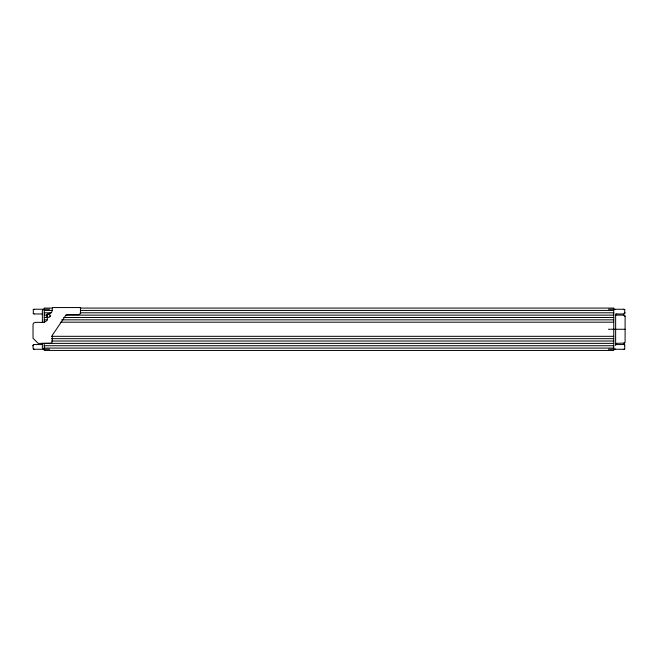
<?xml version="1.0" encoding="UTF-8"?>
<svg xmlns="http://www.w3.org/2000/svg" width="658" height="658" viewBox="0 0 658 658"><rect width="100%" height="100%" fill="white"/><g stroke="black" fill="none" stroke-linecap="round" stroke-linejoin="round"><path stroke-width="0.99" d="M46.981 315.75L46.981 314.869L48.511 313.989L50.041 314.869L50.041 316.638L48.511 317.518L46.981 316.638L46.981 314.869M50.041 316.638L50.041 315.75M624.722 313.619L624.722 309.597M625.1 312.789L623.891 313.965M624.722 348.921L624.722 344.899M33.295 309.614L33.295 313.611M33.295 348.904L32.9 345.73L34.109 344.553M32.941 345.73L33.295 344.907M42.367 344.085L41.89 344.553L34.076 344.553M615.633 343.846L616.11 343.377L624.755 343.032M615.633 345.54L615.633 314.434L616.11 313.965L623.924 313.965M615.633 314.434L616.225 313.965M33.254 309.614L34.109 309.252M43.543 309.252L42.367 310.436L42.367 322.338M623.891 343.377L625.1 342.201L625.1 316.317L623.891 315.141M623.891 349.266L624.755 348.921M614.457 349.266L615.296 348.921M52.467 308.076L44.242 308.076L44.242 322.313M80.227 308.076L613.758 308.076L613.758 350.443L44.242 350.443L44.242 343.262M34.076 309.252L49.589 309.252M608.411 309.252L623.924 309.252M44.242 310.436L52.467 310.436M80.227 310.436L613.758 310.436M44.242 312.789L51.439 312.789M80.227 312.789L613.758 312.789M34.076 313.965L41.89 313.965L42.367 314.434M44.242 315.141L47.327 315.141M65.833 315.141L613.758 315.141M623.924 315.141L616.11 315.141L615.633 314.672M44.242 317.493L47.327 317.493M63.777 317.493L613.758 317.493M44.242 319.846L47.327 319.846M61.72 319.846L613.758 319.846M60.692 322.198L613.758 322.198M608.411 329.255L615.633 329.255M616.34 329.255L625.1 329.255M51.439 336.32L613.758 336.32M51.439 338.673L613.758 338.673M51.439 341.025L613.758 341.025M44.242 343.377L613.758 343.377M623.924 344.553L616.11 344.553L615.633 344.085L616.225 344.553M44.242 345.73L613.758 345.73M44.242 348.082L613.758 348.082M34.076 349.266L49.589 349.266M608.411 349.266L623.924 349.266M623.891 309.252L624.755 309.597M614.457 309.252L615.296 309.597M623.891 344.553L624.755 344.899M33.254 313.611L34.109 313.965M43.543 349.266L42.367 348.082L42.367 343.131M33.254 348.904L34.109 349.266M624.722 315.486L625.059 316.317M52.286 335.325L52.286 341.683L51.513 343.205L38.23 343.427L33.032 338.22L33.032 324.271L33.599 322.955C37.991 320.956 44.514 324.707 47.541 319.525L46.455 315.248L47.154 314.047L50.082 313.29L51.818 312.089L52.525 307.557L80.531 307.557L80.531 312.739L79.963 314.055L78.647 314.623L67.289 314.623L65.742 315.429L52.286 335.325"/></g></svg>
